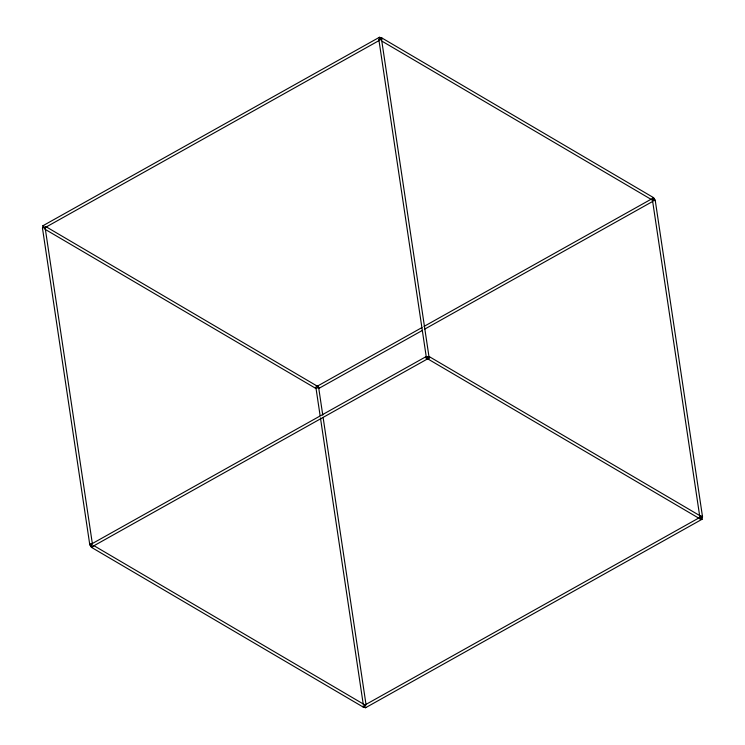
<?xml version="1.0" encoding="UTF-8"?>
<svg xmlns="http://www.w3.org/2000/svg" width="745" height="745" viewBox="0 0 745 745"><rect width="100%" height="100%" fill="white"/><g stroke="black" fill="none" stroke-linecap="round" stroke-linejoin="round"><path stroke-width="1.12" d="M42.921 225.744L379.335 37.325M44.355 228.026L379.754 40.174M317.631 386.003L421.987 327.558M424.017 326.422L651.987 198.738M319.065 388.294L422.415 330.408M424.436 329.271L652.406 201.597M90.564 544.539L425.935 356.706M426.652 357.851L427.695 357.265L428.543 357.768M92.007 546.83L427.369 358.997A1.36 0.633 60.7 0 0 426.932 357.134M364.231 705.394L699.63 517.542M365.665 707.675L702.079 519.256M381.514 37.762L653.486 197.611M380.9 38.964L380.052 38.47L380.22 39.578M652.862 198.813L653.877 200.433M382.278 41.347L652.247 200.023M429.167 356.566L701.129 516.415M700.514 517.617L701.362 518.12L701.194 517.002M427.881 357.088A1.36 0.931 -59.6 0 0 427.928 358.969L699.89 518.818M46.106 226.769L317.072 386.031M44.868 229.171L315.833 388.434M93.758 545.573L364.724 704.835M91.514 547.389L363.486 707.238M655.209 200.172L702.516 516.741M652.555 200.684L699.695 516.108M381.542 39.327L429.027 357.013M378.888 39.839L426.363 357.526M318.637 387.474L322.762 415.105M323.106 417.405L365.935 704.006M315.973 387.987L320.108 415.617M320.452 417.917L363.281 704.519M45.138 227.746L92.278 543.161M91.123 544.567L91.29 545.685M42.484 228.259L89.791 544.828A1.36 0.754 -8.5 0 0 91.337 545.293M700.645 516.974A1.36 0.633 60.7 0 1 701.902 517.784A1.36 0.633 60.7 0 1 701.986 519.321A1.36 0.633 60.7 0 1 700.71 518.241M92.063 545.88A1.36 0.633 60.7 0 1 91.523 546.839A1.36 0.633 60.7 0 1 90.424 545.089A1.36 0.633 60.7 0 1 91.346 544.735M379.773 39.187A1.36 0.633 60.7 0 1 379.214 37.539A1.36 0.633 60.7 0 1 380.183 37.585A1.36 0.633 60.7 0 1 380.909 39.234M316.262 388.313A1.36 0.754 -8.5 0 1 315.964 387.791M318.096 387.037A1.36 0.754 -8.5 0 1 318.348 387.149M366.009 704.984A1.36 0.754 -8.5 0 0 363.933 704.919A1.36 0.931 -59.6 0 1 365.162 705.655A1.36 0.931 -59.6 0 1 363.905 707.284A1.36 0.931 -59.6 0 1 363.113 705.981M365.814 707.303A1.36 0.633 60.7 0 1 365.227 707.703A1.36 0.633 60.7 0 1 364.296 706.66M699.471 518.203A1.36 0.931 -59.6 0 0 700.766 518.678A1.36 0.931 -59.6 0 0 701.511 516.853A1.36 0.931 -59.6 0 0 700.077 516.695A1.36 0.754 -8.5 0 1 702.339 516.49A1.36 0.754 -8.5 0 1 701.408 517.728M319.195 387.651A1.36 0.633 60.7 0 1 318.441 388.219A1.36 0.633 60.7 0 1 317.482 386.459A1.36 0.931 -59.6 0 0 316.029 386.31M318.404 386.199A1.36 0.633 60.7 0 0 317.482 386.459A1.36 0.931 -59.6 0 1 316.709 388.294A1.36 0.931 -59.6 0 1 315.414 387.819M653.43 200.033A1.36 0.633 60.7 0 1 652.937 199.12M652.993 198.17A1.36 0.633 60.7 0 1 654.101 198.738A1.36 0.633 60.7 0 1 654.529 200.303M653.095 201.122A1.36 0.754 -8.5 0 1 652.788 200.098A1.36 0.754 -8.5 0 1 654.669 199.734A1.36 0.754 -8.5 0 1 654.967 200.759M652.434 197.891A1.36 0.931 -59.6 0 1 653.868 198.049A1.36 0.931 -59.6 0 1 653.123 199.874A1.36 0.931 -59.6 0 1 651.819 199.399M43.359 227.597A1.36 0.633 60.7 0 1 42.819 225.893A1.36 0.633 60.7 0 1 43.918 226.163M42.763 228.585A1.36 0.754 -8.5 0 1 42.875 227.551A1.36 0.754 -8.5 0 1 44.691 227.337A1.36 0.754 -8.5 0 1 44.896 228.333A1.36 0.931 -59.6 0 0 45.529 226.797M379.428 40.277A1.36 0.754 -8.5 0 1 379.196 39.196A1.36 0.754 -8.5 0 1 381.179 38.954A1.36 0.754 -8.5 0 1 381.067 40.081A1.36 0.931 -59.6 0 0 381.859 38.116A1.36 0.931 -59.6 0 0 380.229 38.293M43.443 227.653A1.36 0.931 -59.6 0 1 43.638 227.001M427.323 359.025A1.36 0.633 60.7 0 1 425.907 357.768A1.36 0.633 60.7 0 1 426.485 356.734M428.654 356.538A1.36 0.931 -59.6 0 1 429.53 357.814A1.36 0.931 -59.6 0 1 427.928 358.969M89.791 544.828A1.36 0.754 -8.5 0 1 90.909 543.841A1.36 0.754 -8.5 0 1 92.445 544.316M93.181 545.601A1.36 0.931 -59.6 0 1 91.886 547.435A1.36 0.931 -59.6 0 1 91.281 545.806M426.904 357.963A1.36 0.754 -8.5 0 0 429.036 357.209A1.36 0.754 -8.5 0 0 427.146 356.632A1.36 0.754 -8.5 0 0 426.904 357.963"/></g></svg>
